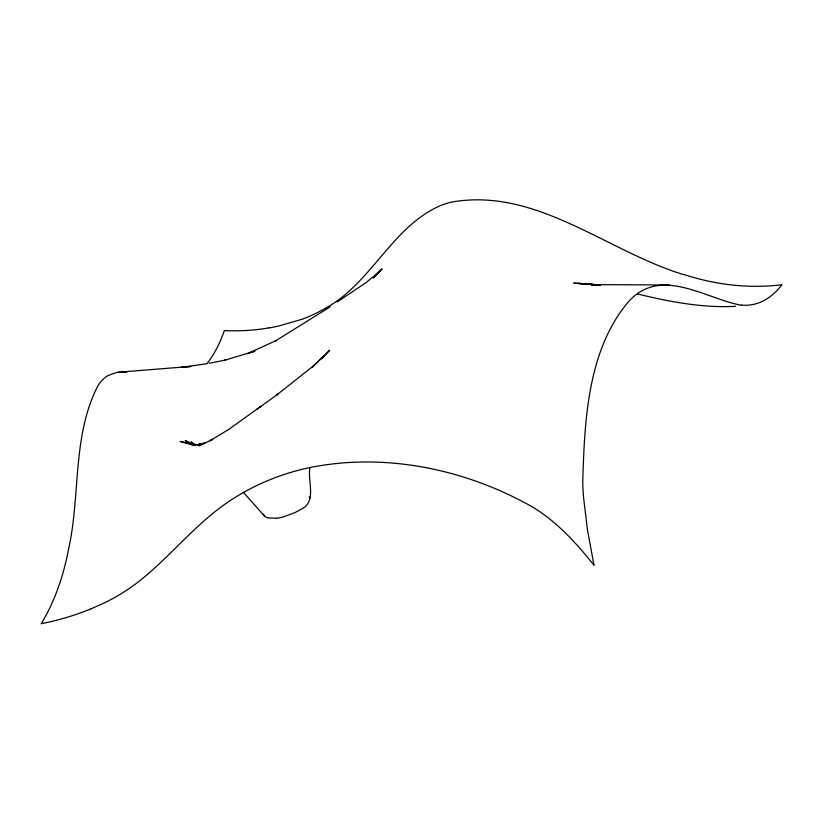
<?xml version="1.0" encoding="UTF-8"?>
<svg xmlns="http://www.w3.org/2000/svg" width="823" height="823" viewBox="0 0 823 823"><rect width="100%" height="100%" fill="white"/><g stroke="black" fill="none" stroke-linecap="round" stroke-linejoin="round"><path stroke-width="1.23" d="M276.507 518.264A22.468 8.312 -20.5 0 0 283.153 516.978L294.377 512.832A26.994 9.907 -20.5 0 0 300.405 509.591C317.297 502.606 307.432 481.105 309.87 467.999M321.824 358.828L323.141 356.678M322.667 357.933L324.077 355.875L322.595 357.594M206.851 363.828L207.972 362.377A236.191 99.768 80.1 0 0 211.233 357.748A211.058 89.151 80.1 0 0 224.37 330.548M376.44 274.913L379.568 271.106L373.549 277.804M373.467 277.917L382.047 268.854L375.021 275.592L379.917 271.199L366.451 282.299L337.173 302M324.622 355.649L329.714 350.207L312.236 367.171L321.834 357.892M313.923 365.546L276.425 395.184L277.989 394.063L228.537 429.575L209.865 440.778L212.776 439.389L198.693 445.84L205.956 442.517L197.036 444.852L201.018 444.122L193.21 445.089L195.72 444.801L180.216 441.437L193.168 445.222M259.44 407.436L261.014 406.356L256.827 409.196M330.188 306.814L275.324 341.01L276.291 340.475L247.414 353.705L254.924 351.102L224.412 360.351L225.615 360.062L209.176 363.272M91.075 608.804L102.289 603.856A258.463 214.268 33.8 0 0 134.375 584.855C164.446 562.572 187.767 532.687 217.344 509.838C243.433 489.582 274.162 475.653 306.31 468.318C383.137 451.724 465.479 468.75 533.181 507.38A137.132 113.677 33.8 0 1 546.338 516.381C564.547 530.228 579.876 547.439 594.021 565.319L587.478 530.002L583.528 497.195A137.246 57.97 80.1 0 1 582.756 481.794C584.546 421.232 587.406 350.104 628.546 301.63C660.848 265.87 704.827 298.461 741.389 305.292M206.12 363.828L184.517 366.945L117.915 372.243M276.538 518.233L267.969 517.934A25.894 9.464 -20.5 0 1 264.214 515.774L243.33 492.226M184.517 366.945L190.782 366.492L181.327 367.171M735.669 306.321C702.451 308.08 669.521 301.774 637.403 293.924M669.747 285.025L591.202 284.573L595.831 284.707L573.703 283.153L600.564 285.108L578.199 283.297L599.093 285.18M126.773 372.161L116.876 372.397L108.07 375.525A112.226 47.405 80.1 0 0 98.307 385.02C71.827 435.501 80.767 495.518 68.422 549.857A258.412 109.15 80.1 0 1 60.316 581.583L57.106 590.791A321.783 135.918 80.1 0 1 41.14 623.741A321.783 266.755 33.8 0 0 91.086 608.835M598.99 285.139L582.746 283.585L597.601 285.211M597.375 285.139L587.283 283.986L596.027 285.128M596.953 285.19L591.871 284.511L595.646 285.087M683.45 274.563C606.541 251.159 535.578 186.523 450.695 202.273A99.532 82.516 33.8 0 0 439.101 206.182C390.719 228.269 370.834 284.388 324.067 309.006A183.704 152.286 33.8 0 1 301.804 319.345L278.225 326.134A236.191 195.802 33.8 0 1 269.08 327.893M195.576 445.5L185.247 440.603L192.829 444.585M195.267 444.78L191.111 441.889L195.01 444.965M309.273 496.876L309.983 498.491M264.214 515.774L263.535 514.149M269.07 327.852A211.058 174.97 33.8 0 1 224.35 330.558M683.491 274.357A216.182 179.219 33.8 0 0 781.943 284.727A216.182 91.322 80.1 0 1 741.358 305.055"/></g></svg>
